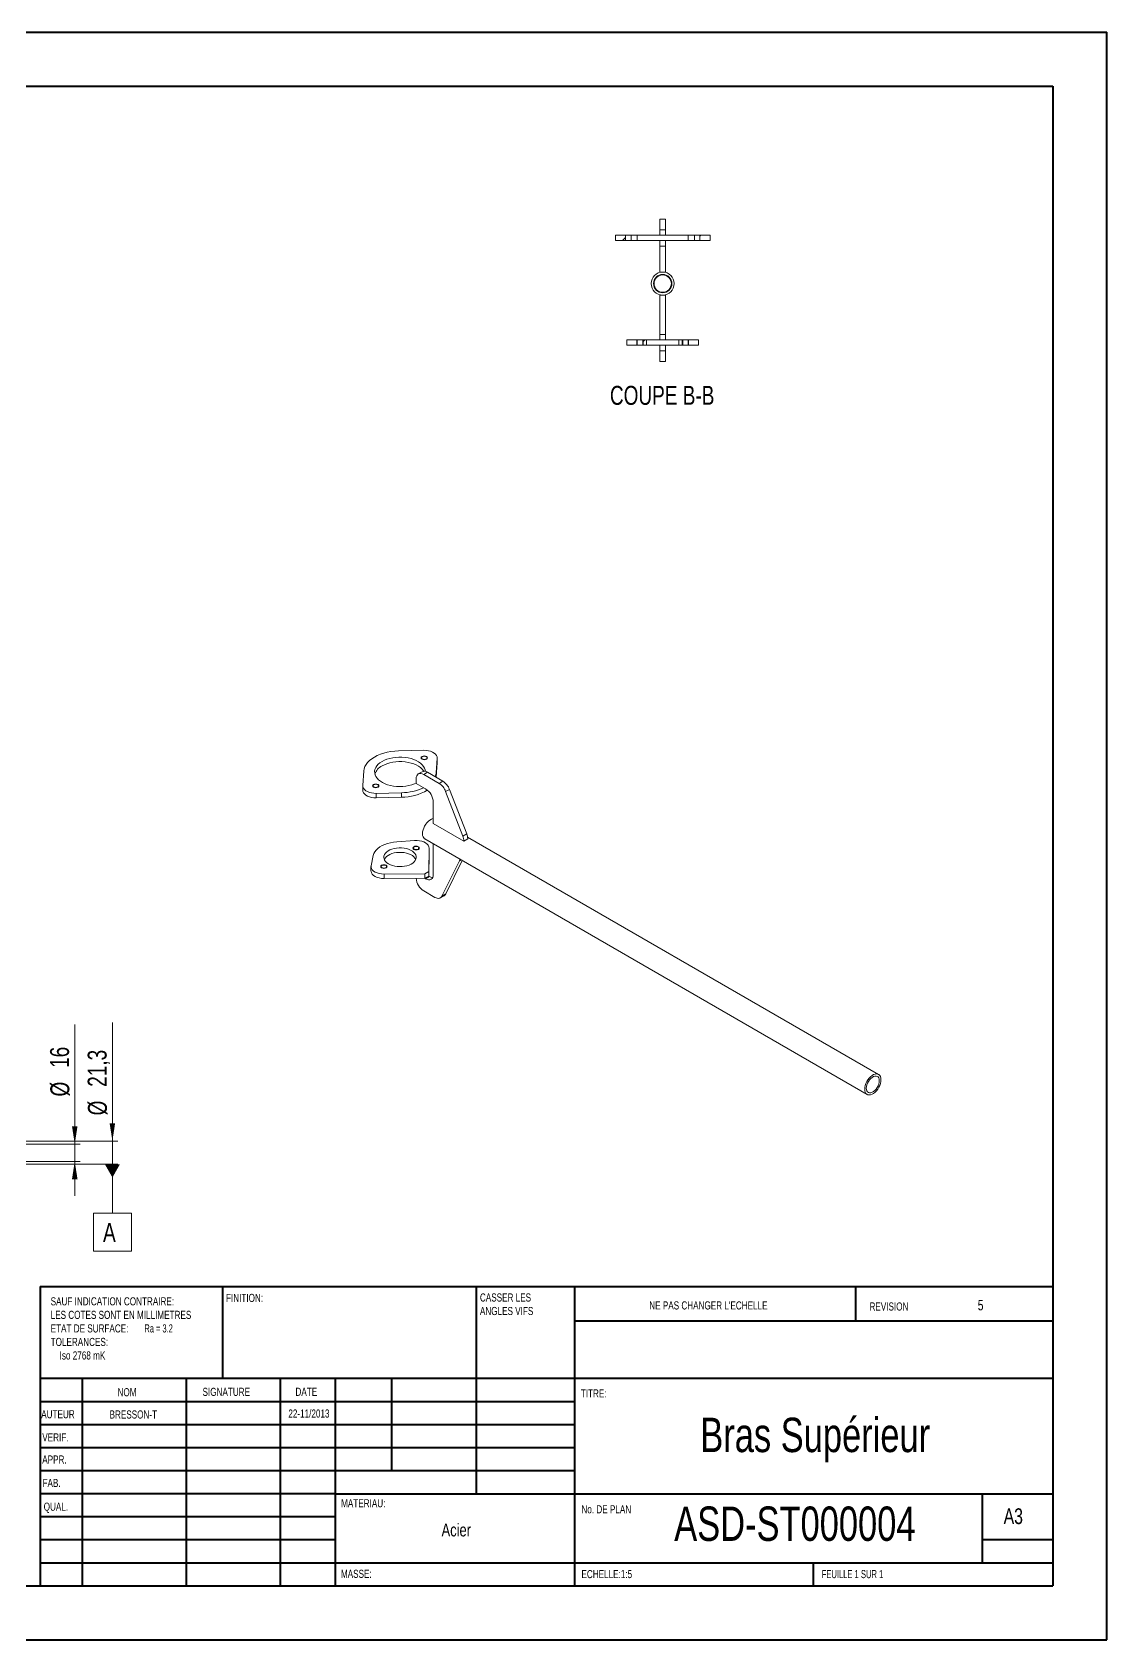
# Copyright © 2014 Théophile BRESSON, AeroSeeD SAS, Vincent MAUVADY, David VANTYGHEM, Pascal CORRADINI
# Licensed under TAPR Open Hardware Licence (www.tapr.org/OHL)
# Model space of a CAD drawing. Header units: millimetres. Extents: x 0 to 420, y 0 to 297.
# Drawn here: x 221.4 to 420.1, y 0.2 to 297.2 of the extents above; entities that cross this region are included whole.
import ezdxf

# ---------------------------------------------------------------- set-up
doc = ezdxf.new("R2010")
doc.units = ezdxf.units.MM
doc.styles.add('SLDTEXTSTYLE0', font='TXT', dxfattribs={"width": 0.75})
doc.styles.add('SLDTEXTSTYLE1', font='TXT', dxfattribs={"width": 0.7})
doc.styles.add('SLDTEXTSTYLE2', font='TXT', dxfattribs={"width": 0.6875})
doc.dimstyles.new('SLDDIMSTYLE0', dxfattribs={"dimtxt": 3.5, "dimasz": 3.302, "dimexe": 0, "dimexo": 0.0625, "dimgap": 0.875, "dimtad": 1, "dimlfac": 5, "dimrnd": 1e-09, "dimzin": 12, "dimdsep": 46, "dimtxsty": 'SLDTEXTSTYLE0', "dimsah": 1, "dimcen": 0.09, "dimadec": 0, "dimazin": 3, "dimtfac": 1, "dimtmove": 0, "dimatfit": 0, "dimfxl": 1, "dimfrac": 2, "dimtolj": 1, "dimtzin": 12, "dimarcsym": 0})
doc.dimstyles.new('SLDDIMSTYLE6', dxfattribs={"dimtxt": 3.5, "dimasz": 3.302, "dimexe": 0, "dimexo": 0.0625, "dimgap": 0.875, "dimtad": 1, "dimlfac": 5, "dimrnd": 1e-09, "dimzin": 12, "dimdsep": 46, "dimtxsty": 'SLDTEXTSTYLE0', "dimsah": 1, "dimcen": 0.09, "dimadec": 0, "dimazin": 3, "dimtfac": 1, "dimtmove": 0, "dimatfit": 0, "dimfxl": 1, "dimfrac": 2, "dimtolj": 1, "dimtzin": 12, "dimarcsym": 0})

# ---------------------------------------------------------------- blocks, each defined once
blk = doc.blocks.new('SW_NOTE_3')
at = {"color": 0, "linetype": 'Continuous', "lineweight": 0, "char_height": 1.5, "attachment_point": 1, "style": 'SLDTEXTSTYLE0'}
for s, insert in [('CASSER LES', (0, 1.93)), ('ANGLES VIFS', (0, -0.57))]:
    blk.add_mtext(s, dxfattribs=dict(at, insert=insert))
blk = doc.blocks.new('SW_NOTE_4')
at = {"color": 0, "linetype": 'Continuous', "lineweight": 0, "char_height": 1.5, "attachment_point": 1}
for s, insert, style in [('SAUF INDICATION CONTRAIRE:', (0, 1.93), 'SLDTEXTSTYLE0'), ('LES COTES SONT EN MILLIMETRES', (0, -0.57), 'SLDTEXTSTYLE0'), ('TOLERANCES:', (0, -5.57), 'SLDTEXTSTYLE0'), ('ETAT DE SURFACE:', (0, -3.07), 'SLDTEXTSTYLE0'), ('Ra = 3.2', (17.33, -3.07), 'SLDTEXTSTYLE2'), ('Iso 2768 mK', (1.66, -8.07), 'SLDTEXTSTYLE0')]:
    blk.add_mtext(s, dxfattribs=dict(at, insert=insert, style=style))
blk = doc.blocks.new('*D27')
at = {"color": 7, "linetype": 'Continuous', "lineweight": 0}
for p, q in [((236.25, 92.34), (236.25, 114.27)), ((200.64, 92.34), (237.25, 92.34)), ((236.25, 92.34), (236.25, 88.08)), ((200.64, 88.08), (237.25, 88.08))]:
    blk.add_line(p, q, dxfattribs=at)
blk.add_solid([(236.25, 92.34), (236.75, 95.64), (235.74, 95.64)], dxfattribs=at)
at = {"color": 7, "linetype": 'Continuous', "lineweight": 0, "char_height": 3.5, "attachment_point": 1, "rotation": 90, "style": 'SLDTEXTSTYLE0'}
for s, insert in [('21,3', (231.68, 102.38, 4.39)), ('%%c', (231.73, 97.1, 4.39))]:
    blk.add_mtext(s, dxfattribs=dict(at, insert=insert))
blk = doc.blocks.new('*D28')
at = {"color": 7, "linetype": 'Continuous', "lineweight": 0}
for p, q in [((229.29, 91.81), (229.29, 113.88)), ((194.64, 91.81), (230.29, 91.81)), ((229.29, 91.81), (229.29, 88.61)), ((194.64, 88.61), (230.29, 88.61)), ((229.29, 88.61), (229.29, 82.26))]:
    blk.add_line(p, q, dxfattribs=at)
for points in [[(229.29, 91.81), (229.8, 95.11), (228.78, 95.11)], [(229.29, 88.61), (228.78, 85.31), (229.8, 85.31)]]:
    blk.add_solid(points, dxfattribs=at)
at = {"color": 7, "linetype": 'Continuous', "lineweight": 0, "char_height": 3.5, "attachment_point": 1, "rotation": 90, "style": 'SLDTEXTSTYLE0'}
for s, insert in [('16', (224.73, 105.87, 4.39)), ('%%c', (224.78, 100.59, 4.39))]:
    blk.add_mtext(s, dxfattribs=dict(at, insert=insert))
blk = doc.blocks.new('SW_DATUMTAG_2')
at = {"color": 0, "linetype": 'Continuous', "lineweight": 0}
for p, q in [((1.73, 15.35), (1.73, 6.28)), ((-1.77, -0.72), (-1.77, 6.28)), ((-1.77, 6.28), (5.23, 6.28)), ((5.23, 6.28), (5.23, -0.72)), ((5.23, -0.72), (-1.77, -0.72))]:
    blk.add_line(p, q, dxfattribs=at)
blk.add_solid([(3.13, 15.35), (0.33, 15.35), (1.73, 12.9)], dxfattribs=at)
at = {"color": 0, "linetype": 'Continuous', "lineweight": 0, "insert": (0, 4.51, 4.39), "char_height": 3.5, "attachment_point": 1, "style": 'SLDTEXTSTYLE0'}
blk.add_mtext('A', dxfattribs=at)

msp = doc.modelspace()

# ---------------------------------------------------------------- hatches: boundary and pattern name
at = {"linetype": 'Continuous', "lineweight": 0}
h = msp.add_hatch(dxfattribs=at)
h.set_pattern_fill('ANSI32', style=0)
h.paths.add_polyline_path([(329.2219, 259.6965), (329.2219, 258.6965), (331.1219, 258.6965), (331.1219, 259.6965)], flags=0)
h = msp.add_hatch(dxfattribs=at)
h.set_pattern_fill('ANSI32', style=0)
h.paths.add_polyline_path([(332.1219, 258.6965), (333.2719, 258.6965), (333.2719, 259.6965), (332.1219, 259.6965)], flags=0)
h = msp.add_hatch(dxfattribs=at)
h.set_pattern_fill('ANSI32', style=0)
h.paths.add_polyline_path([(343.8219, 259.6965), (342.6719, 259.6965), (342.6719, 258.6965), (343.8219, 258.6965)], flags=0)
h = msp.add_hatch(dxfattribs=at)
h.set_pattern_fill('ANSI32', style=0)
h.paths.add_polyline_path([(346.7219, 258.6965), (346.7219, 259.6965), (344.8219, 259.6965), (344.8219, 258.6965)], flags=0)
h = msp.add_hatch(dxfattribs=at)
h.set_pattern_fill('ANSI32', style=0)
h.paths.add_polyline_path([(331.3719, 240.3665), (331.3719, 239.3665), (333.2719, 239.3665), (333.2719, 240.3665)], flags=0)
h = msp.add_hatch(dxfattribs=at)
h.set_pattern_fill('ANSI32', style=0)
h.paths.add_polyline_path([(334.2719, 239.3665), (334.9719, 239.3665), (334.9719, 240.3665), (334.2719, 240.3665)], flags=0)
h = msp.add_hatch(dxfattribs=at)
h.set_pattern_fill('ANSI32', style=0)
h.paths.add_polyline_path([(341.6719, 240.3665), (340.9719, 240.3665), (340.9719, 239.3665), (341.6719, 239.3665)], flags=0)
h = msp.add_hatch(dxfattribs=at)
h.set_pattern_fill('ANSI32', style=0)
h.paths.add_polyline_path([(344.5719, 239.3665), (344.5719, 240.3665), (342.6719, 240.3665), (342.6719, 239.3665)], flags=0)

# ---------------------------------------------------------------- linework, layer by layer
at = {"color": 7, "linetype": 'Continuous', "lineweight": 40}
for p, q in [((0.0788, 297.2148), (420.0788, 297.2148)), ((420.0788, 0.2148), (420.0788, 297.2148)), ((25.0788, 287.2148), (410.0788, 287.2148)), ((410.0788, 287.2148), (410.0788, 10.2148)), ((222.8788, 65.4648), (410.0788, 65.4648)), ((222.8788, 65.4648), (222.8788, 10.2148)), ((256.6788, 48.4648), (256.6788, 65.4648)), ((303.4788, 65.4648), (303.4788, 27.2148)), ((321.6788, 65.4648), (321.6788, 10.2148)), ((373.6788, 59.0898), (373.6788, 65.4648)), ((410.0788, 59.0898), (321.6788, 59.0898)), ((410.0788, 48.4648), (222.8788, 48.4648)), ((230.6788, 48.4648), (230.6788, 10.2148)), ((249.8698, 48.4648), (249.8698, 10.2148)), ((267.2778, 48.4648), (267.2778, 10.2148)), ((277.4788, 10.2148), (277.4788, 48.4648)), ((287.8788, 31.4648), (287.8788, 48.4648)), ((321.6788, 44.2148), (222.8788, 44.2148)), ((321.6788, 39.9648), (222.8788, 39.9648)), ((321.6788, 35.7148), (222.8788, 35.7148)), ((321.6788, 31.4648), (222.8788, 31.4648)), ((277.4788, 27.2148), (222.8788, 27.2148)), ((277.4788, 27.2148), (410.0788, 27.2148)), ((397.0788, 14.4648), (397.0788, 27.2148)), ((277.4788, 22.9647), (222.8788, 22.9647)), ((277.4788, 18.7148), (222.8788, 18.7148)), ((410.0788, 18.7148), (397.0788, 18.7148)), ((222.8788, 14.4648), (410.0788, 14.4648)), ((365.8788, 10.2148), (365.8788, 14.4648)), ((25.0788, 10.2148), (410.0788, 10.2148)), ((0.0788, 0.2148), (420.0788, 0.2148))]:
    msp.add_line(p, q, dxfattribs=at)
at = {"color": 7, "linetype": 'Continuous', "lineweight": 15}
for p, q in [((337.4719, 260.6965), (337.4719, 262.6965)), ((337.4719, 262.6965), (338.4719, 262.6965)), ((338.4719, 260.6965), (338.4719, 262.6965)), ((329.2219, 258.6965), (329.2219, 259.6965)), ((329.2219, 259.6965), (331.1219, 259.6965)), ((329.2219, 258.6965), (331.1219, 258.6965)), ((331.1219, 259.6965), (331.1219, 258.6965)), ((332.1219, 259.6965), (331.1219, 259.6965)), ((331.1219, 258.6965), (332.1219, 258.6965)), ((332.1219, 258.6965), (332.1219, 259.6965)), ((332.1219, 259.6965), (333.2719, 259.6965)), ((332.1219, 258.6965), (333.2719, 258.6965)), ((333.2719, 258.6965), (333.2719, 259.6965)), ((333.2719, 259.6965), (342.6719, 259.6965)), ((333.2719, 258.6965), (342.6719, 258.6965)), ((337.4719, 260.6965), (338.4719, 260.6965)), ((337.4719, 259.6965), (337.4719, 260.6965)), ((337.4719, 257.6965), (337.4719, 258.6965)), ((338.4719, 259.6965), (338.4719, 260.6965)), ((338.4719, 257.6965), (338.4719, 258.6965)), ((342.6719, 259.6965), (342.6719, 258.6965)), ((342.6719, 259.6965), (343.8219, 259.6965)), ((342.6719, 258.6965), (343.8219, 258.6965)), ((343.8219, 259.6965), (343.8219, 258.6965)), ((344.8219, 259.6965), (343.8219, 259.6965)), ((343.8219, 258.6965), (344.8219, 258.6965)), ((344.8219, 258.6965), (344.8219, 259.6965)), ((344.8219, 259.6965), (346.7219, 259.6965)), ((344.8219, 258.6965), (346.7219, 258.6965)), ((346.7219, 259.6965), (346.7219, 258.6965)), ((337.4719, 257.6965), (338.4719, 257.6965)), ((337.4719, 252.8965), (337.4719, 257.6965)), ((338.4719, 252.8965), (338.4719, 257.6965)), ((337.4719, 252.8965), (338.4719, 252.8965)), ((337.4719, 248.6365), (338.4719, 248.6365)), ((337.4719, 241.3665), (337.4719, 248.6365)), ((338.4719, 241.3665), (338.4719, 248.6365)), ((337.4719, 241.3665), (338.4719, 241.3665)), ((337.4719, 240.3665), (337.4719, 241.3665)), ((338.4719, 240.3665), (338.4719, 241.3665)), ((331.3719, 239.3665), (331.3719, 240.3665)), ((333.2719, 240.3665), (331.3719, 240.3665)), ((333.2719, 239.3665), (331.3719, 239.3665)), ((333.2719, 240.3665), (333.2719, 239.3665)), ((334.2719, 240.3665), (333.2719, 240.3665)), ((334.2719, 239.3665), (333.2719, 239.3665)), ((334.2719, 239.3665), (334.2719, 240.3665)), ((334.9719, 240.3665), (334.2719, 240.3665)), ((334.9719, 239.3665), (334.2719, 239.3665)), ((334.9719, 239.3665), (334.9719, 240.3665)), ((340.9719, 240.3665), (334.9719, 240.3665)), ((340.9719, 239.3665), (334.9719, 239.3665)), ((337.4719, 238.3665), (337.4719, 239.3665)), ((337.4719, 236.3665), (337.4719, 238.3665)), ((337.4719, 238.3665), (338.4719, 238.3665)), ((338.4719, 238.3665), (338.4719, 239.3665)), ((338.4719, 236.3665), (338.4719, 238.3665)), ((340.9719, 240.3665), (340.9719, 239.3665)), ((341.6719, 240.3665), (340.9719, 240.3665)), ((341.6719, 239.3665), (340.9719, 239.3665)), ((341.6719, 240.3665), (341.6719, 239.3665)), ((342.6719, 240.3665), (341.6719, 240.3665)), ((342.6719, 239.3665), (341.6719, 239.3665)), ((342.6719, 239.3665), (342.6719, 240.3665)), ((344.5719, 240.3665), (342.6719, 240.3665)), ((344.5719, 239.3665), (342.6719, 239.3665)), ((344.5719, 240.3665), (344.5719, 239.3665)), ((337.4719, 236.3665), (338.4719, 236.3665)), ((289.1388, 164.4296), (293.8073, 164.5414)), ((282.5287, 158.0304), (282.7225, 160.7255)), ((293.508, 160.5828), (292.8009, 160.1746)), ((294.5079, 160.4838), (293.8008, 160.0756)), ((294.5079, 160.4838), (297.334, 158.8524)), ((296.3048, 163.0997), (296.111, 160.4046)), ((296.3048, 162.2831), (296.111, 159.5881)), ((296.111, 159.5881), (296.111, 160.4046)), ((296.3048, 162.2831), (296.3048, 163.0997)), ((296.3069, 162.3406), (296.3048, 162.2831)), ((296.3069, 162.3406), (296.3069, 163.1572)), ((282.5266, 157.973), (282.5266, 157.1564)), ((292.3866, 158.4424), (292.3866, 159.2589)), ((294.1544, 157.4219), (292.3866, 158.4424)), ((293.8008, 160.0756), (296.6269, 158.4442)), ((296.111, 159.5881), (296.1088, 159.5597)), ((297.334, 158.8524), (296.6269, 158.4442)), ((289.6947, 156.7006), (285.0262, 156.5887)), ((285.0262, 155.7721), (285.0262, 156.5887)), ((289.6947, 155.884), (285.0262, 155.7721)), ((289.6947, 155.884), (289.6947, 156.7006)), ((295.5686, 151.053), (295.5686, 154.9724)), ((298.5588, 157.3288), (297.8517, 156.9206)), ((297.8517, 156.9206), (301.036, 148.7133)), ((298.5588, 157.3288), (301.7431, 149.1215)), ((301.2255, 147.7874), (295.5686, 151.053)), ((301.7431, 149.1215), (301.036, 148.7133)), ((377.8801, 104.664), (301.9065, 148.5226)), ((292.1044, 147.8717), (288.8288, 147.6477)), ((294.0087, 148.163), (375.7503, 100.9746)), ((294.7201, 142.128), (294.7865, 146.4836)), ((294.7201, 141.3115), (294.7865, 145.667)), ((294.7865, 146.4836), (294.7865, 145.667)), ((294.7866, 145.6792), (294.7866, 146.4958)), ((295.5686, 141.6383), (295.5686, 147.2625)), ((301.9326, 148.1956), (301.2255, 147.7874)), ((284.0469, 143.0669), (284.0469, 142.2503)), ((284.4515, 145.1208), (284.0636, 143.2298)), ((300.3961, 144.1235), (297.1628, 137.6041)), ((300.9242, 144.1708), (297.8699, 138.0123)), ((286.4681, 141.6814), (294.013, 141.7198)), ((286.4681, 141.6814), (286.4681, 140.8649)), ((286.4681, 140.8649), (294.013, 140.9033)), ((294.013, 141.7198), (294.7201, 142.128)), ((294.013, 141.7198), (294.013, 140.9033)), ((294.013, 140.9033), (294.7201, 141.3115)), ((294.013, 140.9033), (294.1544, 140.8216)), ((294.8615, 141.2298), (294.1544, 140.8216)), ((294.7201, 142.128), (294.7201, 141.3115)), ((294.7201, 141.3115), (294.8615, 141.2298)), ((295.8709, 137.3811), (293.8008, 138.5761)), ((296.8708, 137.2821), (297.5779, 137.6903)), ((297.8699, 138.0123), (297.1628, 137.6041))]:
    msp.add_line(p, q, dxfattribs=at)
at = {"color": 7, "linetype": 'Continuous', "lineweight": 0}
for p, q in [((333.1719, 240.3665), (333.1719, 239.3665)), ((333.1719, 239.3665), (334.3719, 239.3665)), ((334.3719, 240.3665), (334.3719, 239.3665)), ((341.5719, 240.3665), (341.5719, 239.3665)), ((341.5719, 239.3665), (342.7719, 239.3665)), ((342.7719, 240.3665), (342.7719, 239.3665))]:
    msp.add_line(p, q, dxfattribs=at)
at = {"color": 8, "linetype": 'Continuous', "lineweight": 15}
msp.add_line((300.7012, 144.2996), (300.3961, 144.1235), dxfattribs=at)
at = {"color": 7, "linetype": 'Continuous', "lineweight": 15, "flags": 128}
for points in [[(282.7225, 160.7255), (282.7898, 161.1345), (282.9318, 161.5371), (283.147, 161.9287), (283.4329, 162.3049), (283.7864, 162.6615), (284.2034, 162.9945), (284.6792, 163.3), (285.2084, 163.5747), (285.7852, 163.8154), (286.4029, 164.0195), (287.0546, 164.1845), (287.733, 164.3087), (288.4303, 164.3907), (289.1388, 164.4296)], [(293.5534, 162.953), (293.7156, 162.8905), (293.9069, 162.8685), (294.0982, 162.8905), (294.2605, 162.953), (294.3688, 163.0467), (294.4069, 163.1572), (294.3688, 163.2676), (294.2605, 163.3613), (294.0982, 163.4238), (293.9069, 163.4458), (293.7156, 163.4238), (293.5534, 163.3613), (293.445, 163.2676), (293.4069, 163.1572), (293.445, 163.0467), (293.5534, 162.953)], [(293.8073, 164.5414), (294.2472, 164.5286), (294.6755, 164.4697), (295.078, 164.3665), (295.4411, 164.2226), (295.7525, 164.0428), (296.0018, 163.8332), (296.1805, 163.6009), (296.2827, 163.3536), (296.3048, 163.0997)], [(292.3866, 158.4621), (292.0729, 158.3266), (291.5763, 158.1552), (291.0469, 158.0202), (290.4928, 157.9239), (289.9225, 157.8676), (289.3444, 157.8521), (288.7674, 157.8778), (288.2003, 157.9443), (287.6517, 158.0504), (287.1297, 158.1947), (286.6425, 158.3749), (286.1973, 158.5883), (285.8009, 158.8317), (285.4593, 159.1014), (285.1777, 159.3932), (284.9604, 159.7028), (284.8106, 160.0255), (284.7307, 160.3563), (284.7218, 160.6904), (284.7841, 161.0225), (284.9165, 161.3477), (285.1172, 161.661), (285.3831, 161.9577), (285.7102, 162.2333), (286.0934, 162.4836)], [(286.0934, 162.4836), (286.527, 162.7048), (287.0044, 162.8936), (287.5183, 163.0471), (288.0611, 163.163), (288.6244, 163.2395), (289.1997, 163.2754), (289.7783, 163.2703), (290.3514, 163.2241), (290.9104, 163.1377), (291.4467, 163.0122), (291.9522, 162.8496), (292.4194, 162.6525), (292.8409, 162.4236), (293.2106, 162.1666), (293.5228, 161.8853), (293.7727, 161.584), (293.9566, 161.2673), (294.0717, 160.9399), (294.1147, 160.6464)], [(286.0934, 161.6671), (286.527, 161.8883), (287.0044, 162.0771), (287.5183, 162.2306), (288.0611, 162.3464), (288.6244, 162.4229), (289.1997, 162.4589), (289.7783, 162.4537), (290.3514, 162.4076), (290.9104, 162.3211), (291.4467, 162.1957), (291.9522, 162.0331), (292.4194, 161.8359), (292.8409, 161.6071), (293.2106, 161.3501), (293.5228, 161.0688), (293.7727, 160.7675), (293.834, 160.6755)], [(296.111, 160.4046), (296.0438, 159.9956), (295.9316, 159.662)], [(285.0262, 156.5887), (284.5864, 156.6015), (284.158, 156.6604), (283.7555, 156.7636), (283.3924, 156.9075), (283.081, 157.0873), (282.8318, 157.2969), (282.6531, 157.5292), (282.5509, 157.7765), (282.5287, 158.0304)], [(284.5731, 157.7689), (284.7353, 157.7063), (284.9266, 157.6843), (285.118, 157.7063), (285.2802, 157.7689), (285.3886, 157.8625), (285.4266, 157.973), (285.3886, 158.0834), (285.2802, 158.1771), (285.118, 158.2396), (284.9266, 158.2616), (284.7353, 158.2396), (284.5731, 158.1771), (284.4647, 158.0834), (284.4266, 157.973), (284.4647, 157.8625), (284.5731, 157.7689)], [(292.3866, 159.2589), (292.4138, 159.5618), (292.4943, 159.8217), (292.625, 160.0286), (292.8008, 160.1746), (293.0151, 160.254), (293.2596, 160.2637), (293.5249, 160.2035), (293.8008, 160.0756)], [(285.0262, 155.7721), (284.5864, 155.7849), (284.158, 155.8439), (283.7555, 155.9471), (283.3924, 156.091), (283.081, 156.2707), (282.8318, 156.4803), (282.6531, 156.7127), (282.5509, 156.96), (282.5266, 157.1564)], [(294.0087, 148.163), (293.9606, 148.1935), (293.7931, 148.3529), (293.6692, 148.5687), (293.5931, 148.8335), (293.5675, 149.1382), (293.5931, 149.4726), (293.6692, 149.8252), (293.7931, 150.1841), (293.9606, 150.5369), (294.166, 150.8717), (294.4023, 151.1771), (294.6615, 151.4426), (294.9347, 151.6593), (295.2126, 151.8198), (295.4858, 151.9185), (295.5686, 151.9361)], [(288.8288, 147.6477), (288.232, 147.5856), (287.6526, 147.4821), (287.0991, 147.3389), (286.5798, 147.1581), (286.1022, 146.9424), (285.6733, 146.6948), (285.2996, 146.4191), (284.9864, 146.1193), (284.7384, 145.7998), (284.5592, 145.4653), (284.4515, 145.1208)], [(287.2955, 143.5567), (287.6441, 143.3841), (288.0344, 143.2443), (288.457, 143.1405), (288.9021, 143.0751), (289.3593, 143.0498), (289.8178, 143.065), (290.267, 143.1205), (290.6962, 143.2149), (291.0954, 143.346), (291.4553, 143.5107), (291.7674, 143.7052), (292.0244, 143.925), (292.2203, 144.1648), (292.3504, 144.4191), (292.4118, 144.6818), (292.403, 144.9469), (292.3242, 145.2082), (292.1773, 145.4594), (291.9656, 145.6947), (291.6943, 145.9086), (291.3695, 146.0961), (290.9989, 146.2528), (290.5913, 146.3749), (290.1562, 146.4598), (289.7037, 146.5052), (289.2445, 146.5103), (288.7893, 146.4749), (288.3488, 146.3997), (287.9334, 146.2867), (287.5527, 146.1383), (287.2158, 145.9581), (286.9304, 145.7504), (286.7033, 145.5199), (286.5398, 145.2721), (286.4437, 145.0129), (286.4173, 144.7481), (286.4613, 144.4842), (286.5744, 144.2273), (286.7543, 143.9833), (286.9965, 143.758), (287.2955, 143.5567)], [(292.3322, 144.3731), (292.3242, 144.3916), (292.1773, 144.6428), (291.9656, 144.8781), (291.6943, 145.0921), (291.3695, 145.2795), (290.9989, 145.4362), (290.5913, 145.5584), (290.1562, 145.6432), (289.7037, 145.6887), (289.2445, 145.6938), (288.7893, 145.6583), (288.3488, 145.5832), (287.9334, 145.4701), (287.5527, 145.3218), (287.2158, 145.1416), (286.9304, 144.9338), (286.7033, 144.7034), (286.5398, 144.4556), (286.5013, 144.3731)], [(292.0331, 146.2917), (292.1953, 146.2291), (292.3866, 146.2071), (292.578, 146.2291), (292.7402, 146.2917), (292.8486, 146.3853), (292.8866, 146.4958), (292.8486, 146.6062), (292.7402, 146.6999), (292.578, 146.7625), (292.3866, 146.7844), (292.1953, 146.7625), (292.0331, 146.6999), (291.9247, 146.6062), (291.8866, 146.4958), (291.9247, 146.3853), (292.0331, 146.2917)], [(294.7865, 146.4836), (294.7479, 146.7436), (294.6256, 146.9947), (294.4238, 147.2282), (294.1498, 147.4357), (293.8133, 147.6099), (293.4261, 147.7446), (293.0021, 147.8349), (292.5563, 147.8778), (292.1044, 147.8717)], [(284.0636, 143.2298), (284.0529, 142.9689), (284.1272, 142.7116), (284.2837, 142.4668), (284.517, 142.2433), (284.8187, 142.049), (285.1782, 141.8908), (285.5826, 141.7743), (286.0177, 141.7037), (286.4681, 141.6814)], [(286.0934, 142.8628), (286.2556, 142.8002), (286.4469, 142.7782), (286.6383, 142.8002), (286.8005, 142.8628), (286.9089, 142.9564), (286.9469, 143.0669), (286.9089, 143.1773), (286.8005, 143.271), (286.6383, 143.3335), (286.4469, 143.3555), (286.2556, 143.3335), (286.0934, 143.271), (285.985, 143.1773), (285.9469, 143.0669), (285.985, 142.9564), (286.0934, 142.8628)], [(284.0469, 142.2503), (284.0529, 142.1524), (284.1272, 141.895), (284.2837, 141.6502), (284.517, 141.4267), (284.8187, 141.2325), (285.1782, 141.0743), (285.5826, 140.9578), (286.0177, 140.8872), (286.4681, 140.8649)], [(294.1544, 140.8216), (294.4303, 140.6937), (294.6956, 140.6335), (294.9401, 140.6433), (295.1544, 140.7226), (295.3303, 140.8686), (295.461, 141.0755), (295.5414, 141.3354), (295.5686, 141.6383)], [(297.1628, 137.6041), (297.0669, 137.4523), (296.9463, 137.3327), (296.8033, 137.248), (296.6411, 137.1999), (296.463, 137.1893), (296.2726, 137.2164), (296.0738, 137.2808), (295.8709, 137.3811)], [(378.3213, 103.6888), (378.2957, 103.3544), (378.2196, 103.0018), (378.0957, 102.643), (377.9282, 102.2902), (377.7228, 101.9554), (377.4865, 101.65), (377.2273, 101.3844), (376.9541, 101.1677), (376.6762, 101.0073), (376.403, 100.9085), (376.1438, 100.8749), (375.9075, 100.9074), (375.7021, 101.0051), (375.5346, 101.1645), (375.4107, 101.3803), (375.3347, 101.6451), (375.309, 101.9499), (375.3347, 102.2842), (375.4107, 102.6368), (375.5346, 102.9957), (375.7021, 103.3485), (375.9075, 103.6833), (376.1438, 103.9887), (376.403, 104.2542), (376.6762, 104.4709), (376.9541, 104.6314), (377.2273, 104.7301), (377.4865, 104.7638), (377.7228, 104.7312), (377.9282, 104.6336), (378.0957, 104.4742), (378.2196, 104.2584), (378.2957, 103.9936), (378.3213, 103.6888)], [(375.6131, 102.1254), (375.6394, 101.8519), (375.717, 101.6208), (375.8427, 101.442), (376.0108, 101.3234), (376.2141, 101.2702), (376.4437, 101.2847), (376.6895, 101.3663), (376.9408, 101.5113), (377.1866, 101.7136), (377.4162, 101.9642), (377.6195, 102.2521), (377.7877, 102.5648), (377.9133, 102.8887), (377.991, 103.2095), (378.0173, 103.5133), (377.991, 103.7867), (377.9133, 104.0179), (377.7877, 104.1967), (377.6195, 104.3152), (377.4162, 104.3684), (377.1866, 104.3539), (376.9408, 104.2724), (376.6895, 104.1273), (376.4437, 103.9251), (376.2141, 103.6745), (376.0108, 103.3866), (375.8427, 103.0738), (375.717, 102.75), (375.6394, 102.4291), (375.6131, 102.1254)]]:
    msp.add_lwpolyline(points, dxfattribs=at)
at = {"color": 7, "linetype": 'Continuous', "lineweight": 0, "flags": 128}
for points in [[(293.4826, 162.9122), (293.3526, 163.0246), (293.3069, 163.1572), (293.3526, 163.2897), (293.4826, 163.4021), (293.6773, 163.4772), (293.9069, 163.5035), (294.1365, 163.4772), (294.3312, 163.4021), (294.4612, 163.2897), (294.5069, 163.1572), (294.4612, 163.0246), (294.3312, 162.9122), (294.1365, 162.8371), (293.9069, 162.8108), (293.6773, 162.8371), (293.4826, 162.9122)], [(284.5024, 157.728), (284.3723, 157.8404), (284.3266, 157.973), (284.3723, 158.1055), (284.5024, 158.2179), (284.697, 158.293), (284.9266, 158.3193), (285.1563, 158.293), (285.3509, 158.2179), (285.481, 158.1055), (285.5266, 157.973), (285.481, 157.8404), (285.3509, 157.728), (285.1563, 157.653), (284.9266, 157.6266), (284.697, 157.653), (284.5024, 157.728)], [(291.9624, 146.2509), (291.8323, 146.3632), (291.7866, 146.4958), (291.8323, 146.6283), (291.9624, 146.7407), (292.157, 146.8158), (292.3866, 146.8422), (292.6162, 146.8158), (292.8109, 146.7407), (292.941, 146.6283), (292.9866, 146.4958), (292.941, 146.3632), (292.8109, 146.2509), (292.6162, 146.1758), (292.3866, 146.1494), (292.157, 146.1758), (291.9624, 146.2509)], [(286.0227, 142.8219), (285.8926, 142.9343), (285.8469, 143.0669), (285.8926, 143.1994), (286.0227, 143.3118), (286.2173, 143.3869), (286.4469, 143.4132), (286.6765, 143.3869), (286.8712, 143.3118), (287.0013, 143.1994), (287.0469, 143.0669), (287.0013, 142.9343), (286.8712, 142.8219), (286.6765, 142.7469), (286.4469, 142.7205), (286.2173, 142.7469), (286.0227, 142.8219)]]:
    msp.add_lwpolyline(points, dxfattribs=at)
at = {"color": 7, "linetype": 'Continuous', "lineweight": 15}
for radius in [2.13, 1.7, 1.6]:
    msp.add_circle((337.9719, 250.7665), radius, dxfattribs=at)
for centre, radius, start, end in [((287.2196, 159.3457), 2.5801, 115.881644, 161.678553), ((293.9221, 159.6661), 1.006, 54.382423, 114.307119), ((289.593, 166.5903), 9.8903, 270.589415, 295.094904), ((292.4982, 154.8327), 3.0736, 2.605478, 57.394522), ((294.9714, 155.8593), 3.0695, 20.227114, 57.362029), ((295.6785, 156.2675), 3.0695, 20.227114, 57.362029), ((289.7232, 165.0527), 9.1687, 269.822068, 301.129384), ((298.6222, 147.737), 2.6038, 1.108153, 22.021162), ((299.3293, 148.1452), 2.6038, 1.108153, 22.021162), ((299.3672, 144.6211), 1.1429, 334.189791, 349.874279), ((295.4794, 141.1847), 3.102, 185.35827, 237.239454), ((295.5388, 142.3094), 1.2744, 237.898565, 265.704359), ((297.2016, 138.325), 0.7379, 300.666128, 334.92924)]:
    msp.add_arc(centre, radius, start, end, dxfattribs=at)

# ---------------------------------------------------------------- block references
at = {"color": 7, "linetype": 'Continuous', "lineweight": 0}
for name, p in [('SW_DATUMTAG_2', (234.5209, 72.7278)), ('SW_NOTE_4', (224.8356, 61.5713)), ('SW_NOTE_3', (304.1881, 62.2843))]:
    msp.add_blockref(name, p, dxfattribs=at)

# ---------------------------------------------------------------- texts
for s, insert, char_height, attachment_point, style in [('COUPE B-B', (337.8735, 231.8695), 3.5, 2, 'SLDTEXTSTYLE0'), ('FINITION:', (257.2501, 64.1341), 1.5, 1, 'SLDTEXTSTYLE0'), ("NE PAS CHANGER L'ECHELLE", (335.4935, 62.7478), 1.5, 1, 'SLDTEXTSTYLE0'), ('REVISION', (376.2064, 62.5497), 1.5, 1, 'SLDTEXTSTYLE0'), ('5', (396.7437, 62.9901), 1.905, 2, 'SLDTEXTSTYLE0'), ('NOM', (237.2011, 46.7163), 1.5, 1, 'SLDTEXTSTYLE0'), ('SIGNATURE', (252.9124, 46.7765), 1.5, 1, 'SLDTEXTSTYLE0'), ('DATE', (270.0935, 46.791), 1.5, 1, 'SLDTEXTSTYLE0'), ('TITRE:', (322.835, 46.4931), 1.5, 1, 'SLDTEXTSTYLE0'), ('AUTEUR', (223.091, 42.6445), 1.5, 1, 'SLDTEXTSTYLE0'), ('BRESSON-T', (240.1135, 42.5981), 1.4986, 2, 'SLDTEXTSTYLE0'), ('22-11/2013', (272.5763, 42.7739), 1.4986, 2, 'SLDTEXTSTYLE0'), ('Bras Supérieur', (366.1659, 41.2497), 6.35, 2, 'SLDTEXTSTYLE0'), ('VERIF.', (223.2893, 38.3692), 1.5, 1, 'SLDTEXTSTYLE0'), ('APPR.', (223.2806, 34.2791), 1.5, 1, 'SLDTEXTSTYLE0'), ('FAB.', (223.334, 29.9485), 1.5, 1, 'SLDTEXTSTYLE0'), ('QUAL.', (223.5479, 25.5644), 1.5, 1, 'SLDTEXTSTYLE0'), ('MATERIAU:', (278.5247, 26.2008), 1.5, 1, 'SLDTEXTSTYLE0'), ('No. DE PLAN', (322.9528, 25.0834), 1.5, 1, 'SLDTEXTSTYLE0'), ('ASD-ST000004', (362.405, 24.8465), 6.35, 2, 'SLDTEXTSTYLE0'), ('A3', (400.9998, 24.5152), 2.91042, 1, 'SLDTEXTSTYLE0'), ('Acier', (299.8178, 21.7003), 2.38125, 2, 'SLDTEXTSTYLE0'), ('MASSE:', (278.4967, 13.1641), 1.4986, 1, 'SLDTEXTSTYLE0'), ('ECHELLE:1:5', (322.9528, 13.1149), 1.5, 1, 'SLDTEXTSTYLE0'), ('FEUILLE 1 SUR 1', (367.3571, 13.1149), 1.5, 1, 'SLDTEXTSTYLE1')]:
    msp.add_mtext(s, dxfattribs=dict(at, insert=insert, char_height=char_height, attachment_point=attachment_point, style=style))

# ---------------------------------------------------------------- dimensions: what is measured, and where the dimension line sits
for base, p1, p2, dimstyle, picture, middle in [((229.293, 88.6074), (193.6409, 91.8074), (193.6409, 88.6074), 'SLDDIMSTYLE0', '*D28', (229.293, 107.2364)), ((236.2466, 88.0774), (199.6409, 92.3374), (199.6409, 88.0774), 'SLDDIMSTYLE6', '*D27', (236.2466, 105.6858))]:
    dim = msp.add_linear_dim(base=base, p1=p1, p2=p2, angle=90, text='%%c<>', dimstyle=dimstyle, dxfattribs=at)
    dim.commit()
    dim.dimension.update_dxf_attribs({"geometry": picture, "text_midpoint": middle, "dimtype": 160})

doc.saveas('drawing.dxf')
